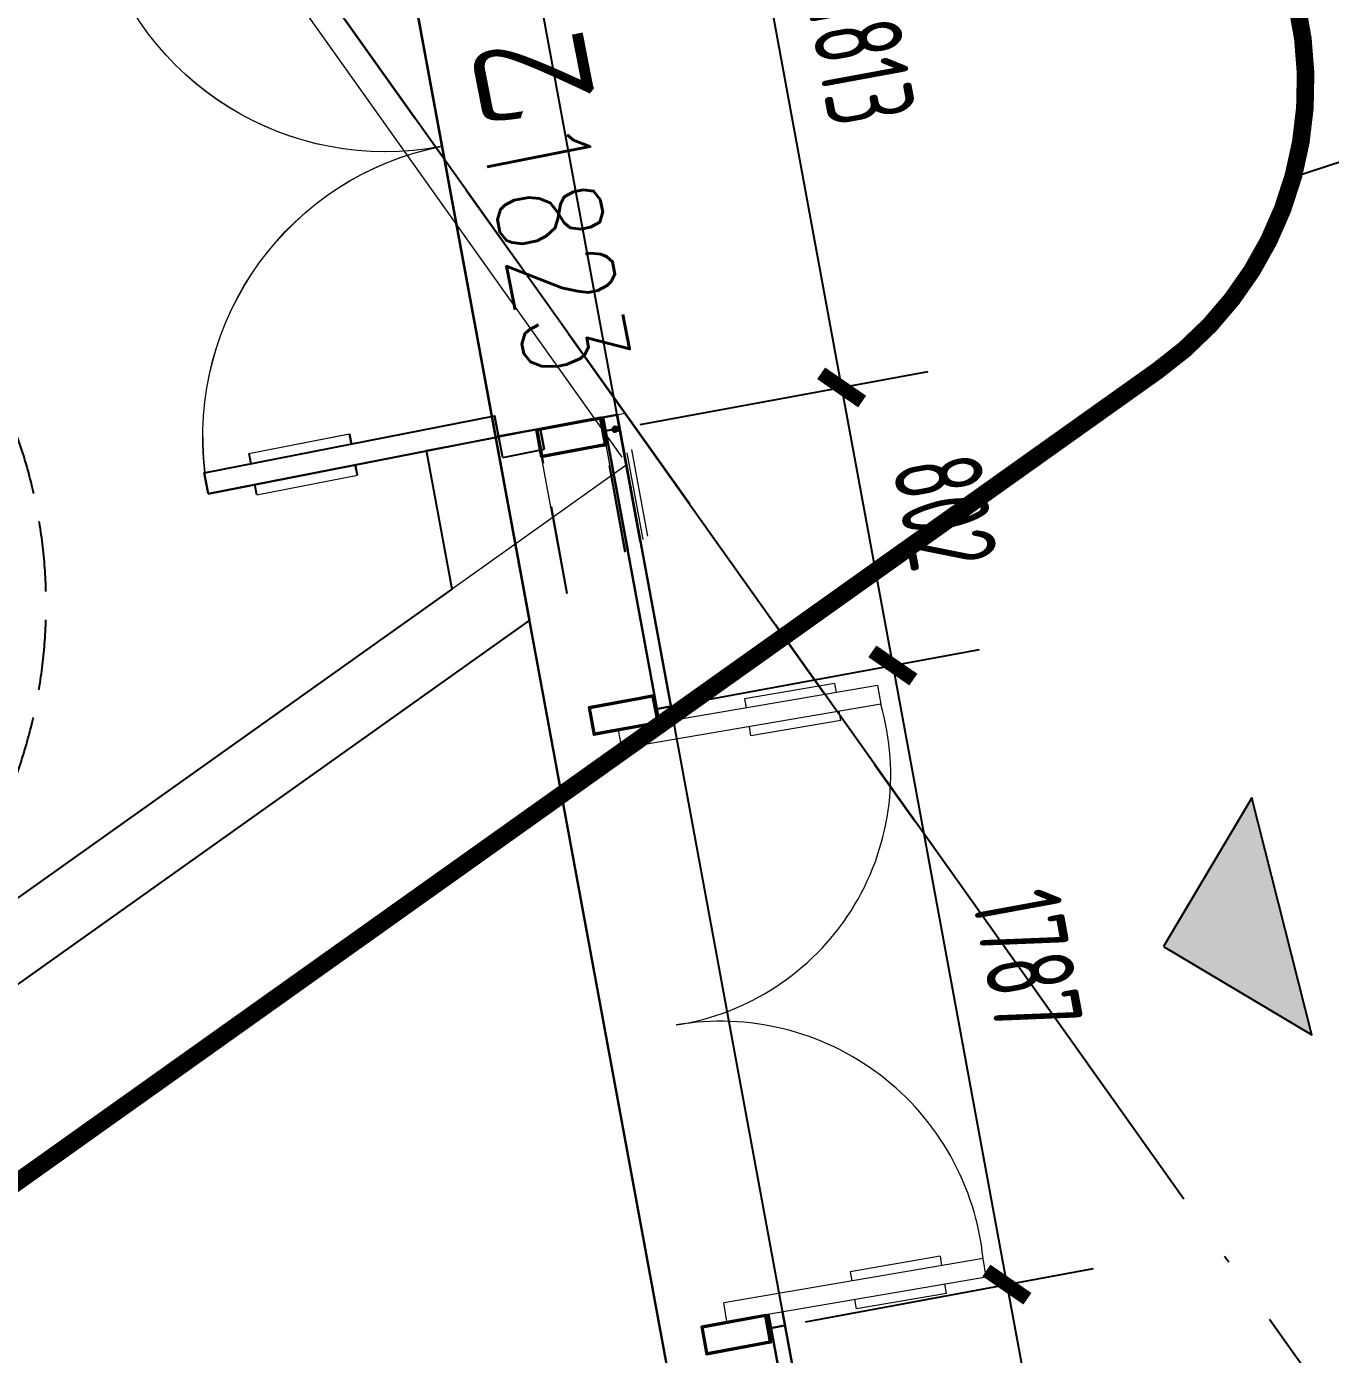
# Model space of a CAD drawing. Extents: x -936 to 12807311, y 101 to 1511157.
# Drawn here: x 12244374 to 12248076, y 1218680 to 1222449 of the extents above; entities that cross this region are included whole.
import ezdxf

# ---------------------------------------------------------------- set-up
doc = ezdxf.new("R2010")
doc.units = 0
doc.header["$LTSCALE"] = 1000
doc.header["$MEASUREMENT"] = 0
for name, pattern in [('PX-GRID-T2$0$DOTE', [2.42, 2, -0.2, 0.02, -0.2]), ('PX-PLAN-F2-T2$0$X-01-10-01$0$DASHED', [0.75, 0.5, -0.25]), ('PX-ST-F2$0$CENTERX2', [4, 2.5, -0.5, 0.5, -0.5]), ('PX-ST-F2$0$DASH', [0.35, 0.25, -0.1]), ('PX-ST-F2$0$HIDDEN', [0.375, 0.25, -0.125]), ('PX-ST-F2$0$HIDDEN2', [4.7625, 3.175, -1.5875])]:
    doc.linetypes.add(name, pattern=pattern)
for name, color, linetype, lineweight in [('PX-GLAZ-F2$0$PX-GLAZ-F2$0$_EDO-ALUMINIUM-SECTION', 90, 'Continuous', 30), ('PX-GLAZ-F2$0$PX-GLAZ-F2$0$_EDO-GLASS-SECTION', 130, 'Continuous', 30), ('PX-GLAZ-F2$0$PX-GLAZ-F2$0$PX-GLAZ-F2$0$板边线', 36, 'Continuous', 30), ('PX-GLAZ-F2$0$PX-GLAZ-F2$0$WINDOW', 4, 'Continuous', 5), ('PX-ST-F2$0$1', 3, 'Continuous', 15), ('PX-ST-F2$0$_EDO-ALUMINIUM-HIDDEN', 96, 'PX-ST-F2$0$HIDDEN', 9), ('PX-ST-F2$0$_EDO-ALUMINIUM-SECTION', 90, 'Continuous', 30), ('PX-ST-F2$0$_EDO-ALUMINIUM-VIEW', 94, 'Continuous', 18), ('PX-ST-F2$0$_EDO-GLASS-SECTION', 130, 'Continuous', 30), ('PX-ST-F2$0$A-STRS-HDDN', 5, 'PX-ST-F2$0$HIDDEN2', 15), ('PX-ST-F2$0$PX-GLAZ-F2$0$板边线', 36, 'Continuous', 30)]:
    doc.layers.add(name, color=color, linetype=linetype, lineweight=lineweight)
for name, color, linetype in [('PX-GLAZ-F2$0$PX-GLAZ-F2$0$PX-GLAZ-F2$0$幕墙线', 104, 'Continuous'), ('PX-GLAZ-F2$0$绿化', 3, 'Continuous'), ('PX-GRID-T2$0$DOTE', 1, 'Continuous'), ('PX-PLAN-F2-T2$0$DIM_LEAD', 3, 'Continuous'), ('PX-PLAN-F2-T2$0$DOOR_FIRE', 4, 'Continuous'), ('PX-PLAN-F2-T2$0$DOOR_FIRE_TEXT', 7, 'Continuous'), ('PX-PLAN-F2-T2$0$PUB_DIM', 3, 'Continuous'), ('PX-PLAN-F2-T2$0$WALL', 9, 'Continuous'), ('PX-PLAN-F2-T2$0$X-01-10-01$0$A-FIRE-SYMB', 1, 'Continuous'), ('PX-PLAN-F2-T2$0$X-01-10-01$0$A-SYMB-BUBB', 3, 'PX-PLAN-F2-T2$0$X-01-10-01$0$DASHED'), ('PX-ST-F2$0$02-ST-07 BLOCK', 7, 'Continuous'), ('PX-ST-F2$0$A-ANNO-TABL', 73, 'Continuous'), ('PX-ST-F2$0$A-DOTE', 14, 'PX-ST-F2$0$CENTERX2'), ('PX-ST-F2$0$DOOR_FIRE', 4, 'Continuous'), ('PX-ST-F2$0$PJ', 4, 'Continuous'), ('PX-ST-F2$0$PX-GLAZ-F2$0$幕墙线', 104, 'Continuous'), ('PX-ST-F2$0$TC', 4, 'Continuous'), ('PX-ST-F2$0$TWES', 2, 'Continuous')]:
    doc.layers.add(name, color=color, linetype=linetype)
doc.styles.add('PX-PLAN-F2-T2$0$_TCH_WINDOW', font='SIMPLEX', dxfattribs={"height": 3.5, "bigfont": 'GBCBIG'})
doc.styles.add('PX-PLAN-F2-T2$0$XD2008_T3', font='xd-hzs.shx', dxfattribs={"width": 0.7, "bigfont": 'xd-hztxt.shx'})
doc.dimstyles.new('PX-PLAN-F2-T2$0$_TCH_ARCH&&100', dxfattribs={"dimtxt": 250, "dimasz": 100, "dimexe": 250, "dimexo": 300, "dimgap": 100, "dimtad": 1, "dimdec": 0, "dimzin": 0, "dimdsep": 46, "dimtxsty": 'PX-PLAN-F2-T2$0$XD2008_T3', "dimblk": 'PX-PLAN-F2-T2$0$_ArchTick', "dimcen": 0.09, "dimclrd": 1, "dimclrt": 4, "dimazin": 2, "dimtfac": 1, "dimtdec": 0, "dimtix": 1, "dimtmove": 2, "dimatfit": 3, "dimfxl": 0, "dimtolj": 1, "dimtzin": 0, "dimarcsym": 0})

# ---------------------------------------------------------------- blocks, each defined once
blk = doc.blocks.new('PX-PLAN-F2-T2$0$X-01-10-01$0$A$C085A2715')
at = {"layer": 'PX-PLAN-F2-T2$0$X-01-10-01$0$A-FIRE-SYMB', "ltscale": 3}
h = blk.add_hatch(color=256, dxfattribs=at)
edge = h.paths.add_edge_path()
edge.add_line((0, 0), (-2080, -2080))
edge.add_line((-2080, -2080), (2080, -2080))
edge.add_line((2080, -2080), (0, 0))
blk.add_lwpolyline([(0, 0), (-2080, -2080), (2080, -2080), (0, 0)], dxfattribs=at)
blk = doc.blocks.new('PX-PLAN-F2-T2$0$_ArchTick')
at = {"color": 0, "linetype": 'ByBlock', "const_width": 0.4}
blk.add_lwpolyline([(-0.5, -0.5), (0.5, 0.5)], dxfattribs=at)
blk = doc.blocks.new('*D944')
at = {"layer": 'Defpoints', "color": 0, "transparency": 16777216}
for p in [(12245493.1, 1223048.2), (12246688.3, 1221425), (12245821.6, 1221265.3)]:
    blk.add_point(p, dxfattribs=at)
at = {"layer": 'PX-PLAN-F2-T2$0$PUB_DIM', "color": 0, "lineweight": -2, "transparency": 16777216}
for p, q in [((12245788.1, 1223102.6), (12246605.6, 1223253.2)), ((12246116.7, 1221319.6), (12246934.2, 1221470.3))]:
    blk.add_line(p, q, dxfattribs=at)
at = {"layer": 'PX-PLAN-F2-T2$0$PUB_DIM', "color": 1, "lineweight": -2, "transparency": 16777216}
blk.add_line((12246359.8, 1223207.9), (12246688.3, 1221425), dxfattribs=at)
at = {"layer": 'PX-PLAN-F2-T2$0$PUB_DIM', "color": 1, "lineweight": -2, "transparency": 16777216, "xscale": 100, "yscale": 100, "zscale": 100}
for p, rotation in [((12246359.8, 1223207.9), 100.440189302439), ((12246688.3, 1221425), 280.440189302439)]:
    blk.add_blockref('PX-PLAN-F2-T2$0$_ArchTick', p, dxfattribs=dict(at, rotation=rotation))
at = {"layer": 'PX-PLAN-F2-T2$0$PUB_DIM', "color": 4, "transparency": 16777216, "insert": (12246745.3, 1222357.2), "char_height": 250, "attachment_point": 5, "rotation": 280.4402, "style": 'PX-PLAN-F2-T2$0$XD2008_T3'}
blk.add_mtext('\\A1;1813', dxfattribs=at)
blk = doc.blocks.new('*D945')
at = {"layer": 'Defpoints', "color": 0, "transparency": 16777216}
for p in [(12245821.6, 1221265.3), (12246833.7, 1220635.9), (12245967, 1220476.2)]:
    blk.add_point(p, dxfattribs=at)
at = {"layer": 'PX-PLAN-F2-T2$0$PUB_DIM', "color": 0, "lineweight": -2, "transparency": 16777216}
for p, q in [((12246116.7, 1221319.6), (12246934.2, 1221470.3)), ((12246262.1, 1220530.6), (12247079.5, 1220681.2))]:
    blk.add_line(p, q, dxfattribs=at)
at = {"layer": 'PX-PLAN-F2-T2$0$PUB_DIM', "color": 1, "lineweight": -2, "transparency": 16777216}
blk.add_line((12246688.3, 1221425), (12246833.7, 1220635.9), dxfattribs=at)
at = {"layer": 'PX-PLAN-F2-T2$0$PUB_DIM', "color": 1, "lineweight": -2, "transparency": 16777216, "xscale": 100, "yscale": 100, "zscale": 100}
for p, rotation in [((12246688.3, 1221425), 100.4401893024186), ((12246833.7, 1220635.9), 280.4401893024186)]:
    blk.add_blockref('PX-PLAN-F2-T2$0$_ArchTick', p, dxfattribs=dict(at, rotation=rotation))
at = {"layer": 'PX-PLAN-F2-T2$0$PUB_DIM', "color": 4, "transparency": 16777216, "insert": (12246982.3, 1221071.2), "char_height": 250, "attachment_point": 5, "rotation": 280.4402, "style": 'PX-PLAN-F2-T2$0$XD2008_T3'}
blk.add_mtext('\\A1;802', dxfattribs=at)
blk = doc.blocks.new('*D946')
at = {"layer": 'Defpoints', "color": 0, "transparency": 16777216}
for p in [(12245967, 1220476.2), (12247157.5, 1218878.6), (12246290.8, 1218718.9)]:
    blk.add_point(p, dxfattribs=at)
at = {"layer": 'PX-PLAN-F2-T2$0$PUB_DIM', "color": 0, "lineweight": -2, "transparency": 16777216}
for p, q in [((12246262.1, 1220530.6), (12247079.5, 1220681.2)), ((12246585.9, 1218773.2), (12247403.3, 1218923.9))]:
    blk.add_line(p, q, dxfattribs=at)
at = {"layer": 'PX-PLAN-F2-T2$0$PUB_DIM', "color": 1, "lineweight": -2, "transparency": 16777216}
blk.add_line((12246833.7, 1220635.9), (12247157.5, 1218878.6), dxfattribs=at)
at = {"layer": 'PX-PLAN-F2-T2$0$PUB_DIM', "color": 1, "lineweight": -2, "transparency": 16777216, "xscale": 100, "yscale": 100, "zscale": 100}
for p, rotation in [((12246833.7, 1220635.9), 100.4401893024582), ((12247157.5, 1218878.6), 280.4401893024582)]:
    blk.add_blockref('PX-PLAN-F2-T2$0$_ArchTick', p, dxfattribs=dict(at, rotation=rotation))
at = {"layer": 'PX-PLAN-F2-T2$0$PUB_DIM', "color": 4, "transparency": 16777216, "insert": (12247216.9, 1219798), "char_height": 250, "attachment_point": 5, "rotation": 280.4402, "style": 'PX-PLAN-F2-T2$0$XD2008_T3'}
blk.add_mtext('\\A1;1787', dxfattribs=at)
blk = doc.blocks.new('*D947')
at = {"layer": 'Defpoints', "color": 0, "transparency": 16777216}
for p in [(12246290.8, 1218718.9), (12247411.2, 1217501.6), (12246544.5, 1217342)]:
    blk.add_point(p, dxfattribs=at)
at = {"layer": 'PX-PLAN-F2-T2$0$PUB_DIM', "color": 0, "lineweight": -2, "transparency": 16777216}
for p, q in [((12246585.9, 1218773.2), (12247403.3, 1218923.9)), ((12246839.6, 1217396.3), (12247657.1, 1217546.9))]:
    blk.add_line(p, q, dxfattribs=at)
at = {"layer": 'PX-PLAN-F2-T2$0$PUB_DIM', "color": 1, "lineweight": -2, "transparency": 16777216}
blk.add_line((12247157.5, 1218878.6), (12247411.2, 1217501.6), dxfattribs=at)
at = {"layer": 'PX-PLAN-F2-T2$0$PUB_DIM', "color": 1, "lineweight": -2, "transparency": 16777216, "xscale": 100, "yscale": 100, "zscale": 100}
for p, rotation in [((12247157.5, 1218878.6), 100.4401893024731), ((12247411.2, 1217501.6), 280.4401893024731)]:
    blk.add_blockref('PX-PLAN-F2-T2$0$_ArchTick', p, dxfattribs=dict(at, rotation=rotation))
at = {"layer": 'PX-PLAN-F2-T2$0$PUB_DIM', "color": 4, "transparency": 16777216, "insert": (12247505.6, 1218230.9), "char_height": 250, "attachment_point": 5, "rotation": 280.4402, "style": 'PX-PLAN-F2-T2$0$XD2008_T3'}
blk.add_mtext('\\A1;1400', dxfattribs=at)
blk = doc.blocks.new('PX-PLAN-F2-T2$0$$DorLib2D$00000011')
for p, q in [((-0.4667, 0.4709), (-0.4667, -0.0625)), ((-0.4667, 0.4709), (-0.4333, 0.4709)), ((-0.4333, 0.4709), (-0.4333, 0.0042)), ((0.4333, 0.4709), (0.4333, 0.0042)), ((0.4667, 0.4709), (0.4333, 0.4709)), ((0.4667, 0.4709), (0.4667, -0.0625)), ((-0.4833, 0.3962), (-0.4667, 0.3962)), ((-0.4167, 0.3962), (-0.4333, 0.3962)), ((0.4167, 0.3962), (0.4333, 0.3962)), ((0.4833, 0.3962), (0.4667, 0.3962)), ((-0.4833, 0.2346), (-0.4667, 0.2346)), ((-0.4167, 0.2346), (-0.4333, 0.2346)), ((0.4167, 0.2346), (0.4333, 0.2346)), ((0.4833, 0.2346), (0.4667, 0.2346)), ((-0.5, 0.0042), (-0.4333, 0.0042)), ((-0.5, 0.0042), (-0.5, -0.0625)), ((0.5, 0.0042), (0.4333, 0.0042)), ((0.5, 0.0042), (0.5, -0.0625)), ((-0.5, -0.0625), (-0.4667, -0.0625)), ((0.5, -0.0625), (0.4667, -0.0625))]:
    blk.add_line(p, q)
at = {"lineweight": 13}
for p, q in [((-0.4833, 0.3962), (-0.4833, 0.2346)), ((-0.4167, 0.3962), (-0.4167, 0.2346)), ((0.4167, 0.3962), (0.4167, 0.2346)), ((0.4833, 0.3962), (0.4833, 0.2346))]:
    blk.add_line(p, q, dxfattribs=at)
for centre, start, end in [((-0.4667, 0.0042), 0, 85.904), ((0.4667, 0.0042), 94.096, 180)]:
    blk.add_arc(centre, 0.4667, start, end, dxfattribs=at)
blk = doc.blocks.new('PX-ST-F2$0$02-ST-07 F1')
at = {"layer": 'PX-ST-F2$0$A-ANNO-TABL', "linetype": 'PX-ST-F2$0$DASH', "ltscale": 0.8}
blk.add_arc((12275383.1, 1204815.1), 1430, 350.4236, 80.4236, dxfattribs=at)
at = {"layer": 'PX-ST-F2$0$A-STRS-HDDN'}
blk.add_lwpolyline([(12272975.3, 1201002.6), (12274123.3, 1207806.7), (12277278.7, 1207274.3), (12276130.7, 1200470.2)], close=True, dxfattribs=at)
blk = doc.blocks.new('PX-ST-F2$0$ss')
at = {"layer": 'PX-ST-F2$0$TC'}
h = blk.add_hatch(dxfattribs=at)
h.set_pattern_fill('HONEY', color=256, scale=0.5, style=0)
h.set_pattern_definition([(0, (0, -4e-12), (2.38125, 1.374815), [1.5875, -3.175]), (120, (0, -4e-12), (-2.38125, 1.374815), [1.5875, -3.175]), (60, (0, -4e-12), (3e-07, 2.74963), [-3.175, 1.5875])])
edge = h.paths.add_edge_path()
edge.add_ellipse((7.5, 15), major_axis=(0, -7.7), ratio=0.974135, start_angle=0, end_angle=360)
h = blk.add_hatch(dxfattribs=at)
h.set_pattern_fill('ANSI33', color=256, scale=0.5, style=0)
h.set_pattern_definition([(45, (0, -4e-12), (-2.24506, 2.24506), []), (45, (2.245, 0), (-2.24506, 2.24506), [1.5875, -0.79375])])
edge = h.paths.add_edge_path()
edge.add_ellipse((7.5, 15), major_axis=(0, -7.7), ratio=0.974135, start_angle=-90, end_angle=90, ccw=False)
edge.add_line((0, 15), (0, 0))
edge.add_arc((7.5, -19.1), 20.5, 68.5267, 111.4733, ccw=False)
edge.add_line((15, 0), (15, 15))
blk.add_arc((7.5, -19.1), 20.5, 68.5267, 111.4733, dxfattribs=at)
blk.add_ellipse((7.5, 15), major_axis=(0, -7.7), ratio=0.974135, dxfattribs=at)
blk = doc.blocks.new('PX-ST-F2$0$dw')
at = {"layer": 'PX-ST-F2$0$TWES'}
h = blk.add_hatch(color=7, dxfattribs=at)
h.paths.add_polyline_path([(0, 1.5, 0.414214), (-1.5, 0), (0, 0)])
h.paths.add_polyline_path([(1.5, 0), (0, 0), (0, -1.5, 0.414214)])
at = {"layer": 'PX-ST-F2$0$1', "ltscale": 0.1}
for p, q in [((2.5, 0), (-2.5, 0)), ((0, 2.5), (0, -2.5))]:
    blk.add_line(p, q, dxfattribs=at)
blk.add_circle((0, 0), 1.5, dxfattribs=at)
blk = doc.blocks.new('PX-ST-F2$0$标准块')
at = {"layer": 'PX-ST-F2$0$_EDO-ALUMINIUM-SECTION', "extrusion": (1.58294e-17, 0.001776, 0.999998)}
for points in [[(40, -49), (40, -85), (40, -233), (-40, -233), (-40, -85.2), (-40, -46), (40, -46)], [(37, -49), (37, -85), (37, -85), (37, -230), (-37, -230), (-37, -85), (-37, -85), (-37, -49), (37, -49)]]:
    blk.add_lwpolyline(points, close=True, dxfattribs=at)
at = {"layer": 'PX-ST-F2$0$_EDO-GLASS-SECTION', "extrusion": (1.58294e-17, 0.001776, 0.999998)}
for p, q in [((1.5, 0), (-1.5, 0)), ((0, 2.5, 0), (0, -0.5, 0))]:
    blk.add_line(p, q, dxfattribs=at)
at = {"layer": 'PX-ST-F2$0$_EDO-GLASS-SECTION', "extrusion": (1.6263e-17, 0.001776, 0.999998), "rotation": 179.9999999999997}
blk.add_blockref('PX-ST-F2$0$dw', (0, 0), dxfattribs=at)
at = {"layer": 'PX-ST-F2$0$PJ', "extrusion": (-1.09397e-09, 0.019306, -0.999814), "yscale": 0.9036933436819375, "zscale": -0.9999999999999999, "rotation": 179.9999998567665}
blk.add_blockref('PX-ST-F2$0$ss', (7.5, 0, 0), dxfattribs=at)
blk = doc.blocks.new('PX-ST-F2$0$$DorLib2D$00000011')
for p, q in [((-0.4667, 0.4709), (-0.4667, -0.0625)), ((-0.4667, 0.4709), (-0.4333, 0.4709)), ((-0.4333, 0.4709), (-0.4333, 0.0042)), ((0.4333, 0.4709), (0.4333, 0.0042)), ((0.4667, 0.4709), (0.4333, 0.4709)), ((0.4667, 0.4709), (0.4667, -0.0625)), ((-0.4833, 0.3962), (-0.4667, 0.3962)), ((-0.4167, 0.3962), (-0.4333, 0.3962)), ((0.4167, 0.3962), (0.4333, 0.3962)), ((0.4833, 0.3962), (0.4667, 0.3962)), ((-0.4833, 0.2346), (-0.4667, 0.2346)), ((-0.4167, 0.2346), (-0.4333, 0.2346)), ((0.4167, 0.2346), (0.4333, 0.2346)), ((0.4833, 0.2346), (0.4667, 0.2346)), ((-0.5, 0.0042), (-0.4333, 0.0042)), ((-0.5, 0.0042), (-0.5, -0.0625)), ((0.5, 0.0042), (0.4333, 0.0042)), ((0.5, 0.0042), (0.5, -0.0625)), ((-0.5, -0.0625), (-0.4667, -0.0625)), ((0.5, -0.0625), (0.4667, -0.0625))]:
    blk.add_line(p, q)
at = {"lineweight": 13}
for p, q in [((-0.4833, 0.3962), (-0.4833, 0.2346)), ((-0.4167, 0.3962), (-0.4167, 0.2346)), ((0.4167, 0.3962), (0.4167, 0.2346)), ((0.4833, 0.3962), (0.4833, 0.2346))]:
    blk.add_line(p, q, dxfattribs=at)
for centre, start, end in [((-0.4667, 0.0042), 0, 85.904), ((0.4667, 0.0042), 94.096, 180)]:
    blk.add_arc(centre, 0.4667, start, end, dxfattribs=at)
blk = doc.blocks.new('PX-ST-F2')
at = {"layer": 'PX-ST-F2$0$_EDO-ALUMINIUM-HIDDEN', "color": 8, "elevation": 41.4}
for points in [[(12246137.9, 1221003.2), (12246073.6, 1221352.4)], [(12246124.4, 1220993.6), (12246058.8, 1221349.7)]]:
    blk.add_lwpolyline(points, dxfattribs=at)
at = {"layer": 'PX-ST-F2$0$_EDO-ALUMINIUM-HIDDEN', "elevation": 41.4}
for points in [[(12246073.2, 1220957.1), (12246002.8, 1221339.3)], [(12245910.5, 1220841.3), (12245824.8, 1221306.5)]]:
    blk.add_lwpolyline(points, dxfattribs=at)
at = {"layer": 'PX-ST-F2$0$_EDO-ALUMINIUM-VIEW'}
for points, elevation in [([(12245821.1, 1221305.9), (12246073.6, 1221352.4)], 179.8), ([(12246075.9, 1220959), (12246005.7, 1221339.9)], 41.4), ([(12245907.8, 1220839.4), (12245821.8, 1221306)], 41.4)]:
    blk.add_lwpolyline(points, dxfattribs=dict(at, elevation=elevation))
at = {"layer": 'PX-ST-F2$0$_EDO-GLASS-SECTION', "elevation": 41.4}
for points in [[(12246081.3, 1220962.9), (12246011.6, 1221341)], [(12246117.2, 1220988.5), (12246050.9, 1221348.2)]]:
    blk.add_lwpolyline(points, dxfattribs=at)
at = {"layer": 'PX-ST-F2$0$A-DOTE', "ltscale": 0.5}
blk.add_lwpolyline([(12243594.1, 1224836.8), (12246897.3, 1220192.9)], dxfattribs=at)
at = {"layer": 'PX-ST-F2$0$PX-GLAZ-F2$0$幕墙线'}
blk.add_lwpolyline([(12246116.6, 1220988), (12246050.2, 1221348.1)], dxfattribs=at)
at = {"layer": 'PX-ST-F2$0$PX-GLAZ-F2$0$板边线', "ltscale": 100}
blk.add_lwpolyline([(12245801.9, 1220764.1), (12245455.7, 1222643.2, 0.072177), (12244797.4, 1224588.4)], format="xyb", dxfattribs=at)
at = {"layer": 'PX-ST-F2$0$02-ST-07 BLOCK', "rotation": 315.0000001851031}
blk.add_blockref('PX-ST-F2$0$02-ST-07 F1', (2711060.3, 9048881.4), dxfattribs=at)
at = {"layer": 'PX-ST-F2$0$_EDO-ALUMINIUM-SECTION', "extrusion": (-0.000172856, -3.18504e-05, 1), "rotation": 280.440189473303}
blk.add_blockref('PX-ST-F2$0$标准块', (12246057.3, 1221308.7, -1976.2), dxfattribs=at)
at = {"layer": 'PX-ST-F2$0$DOOR_FIRE', "xscale": -1800, "yscale": 1800, "zscale": 100, "rotation": 101.1047262138357}
blk.add_blockref('PX-ST-F2$0$$DorLib2D$00000011', (12245560.8, 1222111), dxfattribs=at)
blk = doc.blocks.new('PX-GLAZ-F2$0$PX-GLAZ-F2$0$标准块')
at = {"layer": 'PX-GLAZ-F2$0$PX-GLAZ-F2$0$_EDO-ALUMINIUM-SECTION'}
blk.add_line((0, 0), (0, -46, 0.1), dxfattribs=at)
at = {"layer": 'PX-GLAZ-F2$0$PX-GLAZ-F2$0$_EDO-ALUMINIUM-SECTION', "extrusion": (1.58294e-17, 0.001776, 0.999998)}
for points in [[(40, -49), (40, -85), (40, -233), (-40, -233), (-40, -85.2), (-40, -46), (40, -46)], [(37, -49), (37, -85), (37, -85), (37, -230), (-37, -230), (-37, -85), (-37, -85), (-37, -49), (37, -49)]]:
    blk.add_lwpolyline(points, close=True, dxfattribs=at)
blk = doc.blocks.new('PX-GLAZ-F2$0$PX-GLAZ-F2$0$$DorLib2D$00000011')
for p, q in [((-0.5333, 0.4576), (-0.5333, -0.009)), ((-0.5333, 0.4576), (-0.5, 0.4576)), ((-0.5, 0.4576), (-0.5, -0.009)), ((0.5001, 0.4709), (0.5001, 0.0042)), ((0.5334, 0.4709), (0.5001, 0.4709)), ((0.5334, 0.4709), (0.5334, 0.0042)), ((-0.55, 0.3829), (-0.5333, 0.3829)), ((-0.4833, 0.3829), (-0.5, 0.3829)), ((0.4834, 0.3962), (0.5001, 0.3962)), ((0.5501, 0.3962), (0.5334, 0.3962)), ((-0.55, 0.2213), (-0.5333, 0.2213)), ((-0.4833, 0.2213), (-0.5, 0.2213)), ((0.4834, 0.2346), (0.5001, 0.2346)), ((0.5501, 0.2346), (0.5334, 0.2346)), ((0.5334, 0.0042), (0.5001, 0.0042)), ((-0.5333, -0.009), (-0.5, -0.009))]:
    blk.add_line(p, q)
at = {"lineweight": 13}
for p, q in [((-0.55, 0.3829), (-0.55, 0.2213)), ((-0.4833, 0.3829), (-0.4833, 0.2213)), ((0.4834, 0.3962), (0.4834, 0.2346)), ((0.5501, 0.3962), (0.5501, 0.2346))]:
    blk.add_line(p, q, dxfattribs=at)
for centre, radius, start, end in [((0.4685, 0.0035), 0.4685, 86.131, 179.9077), ((-0.4495, 0.0109), 0.4496, 359.1497, 96.4455)]:
    blk.add_arc(centre, radius, start, end, dxfattribs=at)
blk = doc.blocks.new('PX-GLAZ-F2')
at = {"layer": 'PX-GLAZ-F2$0$绿化', "ltscale": 100}
h = blk.add_hatch(dxfattribs=at)
h.set_pattern_fill('CROSS', color=256, scale=200)
h.set_pattern_definition([(0, (0, 0), (317.5, 317.5), [158.75, -476.25]), (90, (79.38, -79.38), (-317.5, 317.5), [158.75, -476.25])])
edge = h.paths.add_edge_path()
edge.add_spline(control_points=[(12248706, 1227659.1), (12249131.2, 1228506.9), (12249645.7, 1229303.6), (12250243.3, 1230039.9)], knot_values=[0, 0, 0, 0, 0.216924, 0.216924, 0.216924, 0.216924], weights=[1, 0.996083, 0.996083, 1], degree=3, periodic=0)
edge.add_spline(control_points=[(12250243.3, 1230039.9), (12252309.9, 1232880.9), (12254376.5, 1235721.8), (12256443.1, 1238562.8)], knot_values=[0.216924, 0.216924, 0.216924, 0.216924, 1.216924, 1.216924, 1.216924, 1.216924], weights=[1, 1, 1, 1], degree=3, periodic=0)
edge.add_spline(control_points=[(12256443.1, 1238562.8), (12256855.1, 1239129.1), (12257479, 1239447.2), (12258179.2, 1239448.1)], knot_values=[1.216924, 1.216924, 1.216924, 1.216924, 2.157612, 2.157612, 2.157612, 2.157612], weights=[1, 0.927608, 0.927608, 1], degree=3, periodic=0)
edge.add_spline(control_points=[(12258179.2, 1239448.1), (12258879.5, 1239448.9), (12259504.2, 1239132.3), (12259917.5, 1238567)], knot_values=[2.157612, 2.157612, 2.157612, 2.157612, 3.098299, 3.098299, 3.098299, 3.098299], weights=[1, 0.927608, 0.927608, 1], degree=3, periodic=0)
edge.add_spline(control_points=[(12259917.5, 1238567), (12260548, 1237710.5), (12261178.5, 1236854), (12261808.9, 1235997.5)], knot_values=[3.098299, 3.098299, 3.098299, 3.098299, 4.098299, 4.098299, 4.098299, 4.098299], weights=[1, 1, 1, 1], degree=3, periodic=0)
edge.add_spline(control_points=[(12261808.9, 1235997.5), (12263521.2, 1233671.3), (12265804.9, 1231902.8), (12268485.4, 1230826.9)], knot_values=[4.098299, 4.098299, 4.098299, 4.098299, 4.652859, 4.652859, 4.652859, 4.652859], weights=[1, 0.974536, 0.974536, 1], degree=3, periodic=0)
edge.add_spline(control_points=[(12268485.4, 1230826.9), (12268662.4, 1231007.2), (12268731.6, 1231250.2), (12268676.3, 1231496.7)], knot_values=[4.652859, 4.652859, 4.652859, 4.652859, 5.649853, 5.649853, 5.649853, 5.649853], weights=[1, 0.918868, 0.918868, 1], degree=3, periodic=0)
edge.add_spline(control_points=[(12268676.3, 1231496.7), (12268617.1, 1231738.6), (12268468.8, 1231938.7), (12268254.4, 1232065.5)], knot_values=[5.649853, 5.649853, 5.649853, 5.649853, 6.446513, 6.446513, 6.446513, 6.446513], weights=[1, 0.947807, 0.947807, 1], degree=3, periodic=0)
edge.add_spline(control_points=[(12268254.4, 1232065.5), (12267103.1, 1232776.1), (12266083.6, 1233665.5), (12265223.4, 1234709.7)], knot_values=[6.446513, 6.446513, 6.446513, 6.446513, 6.775264, 6.775264, 6.775264, 6.775264], weights=[1, 0.991014, 0.991014, 1], degree=3, periodic=0)
edge.add_spline(control_points=[(12265223.4, 1234709.7), (12264096, 1236051.5), (12262129.6, 1238391.9), (12260372, 1242231), (12256480.6, 1243543.3), (12252849.4, 1241495), (12250340.6, 1238037), (12248070.6, 1234565), (12247519.7, 1230670.2), (12248353, 1228555.3), (12248706, 1227659.1)], knot_values=[6.775264, 6.775264, 6.775264, 6.775264, 5292.874969, 9226.385284, 12034.29998, 16515.783225, 20509.83686, 24941.222035, 28831.152857, 31691.101626, 31691.101626, 31691.101626, 31691.101626], weights=[1, 1, 1, 1, 1, 1, 1, 1, 1, 1, 1], degree=3, periodic=0)
edge = h.paths.add_edge_path()
edge.add_line((12350572.1, 1250171.9), (12345847.5, 1250548.3))
edge.add_line((12345847.5, 1250548.3), (12342141.8, 1229321))
edge.add_arc((12336175.4, 1230692.1), 6121.9, 302.60421, 347.05847, ccw=False)
edge.add_arc((12345389.7, 1216855.3), 10503.8, 124.27677, 148.99986)
edge.add_arc((12344287.8, 1217517.4), 9218.3, 148.99986, 195.78563)
edge.add_arc((12226671.4, 1184267.2), 113007.7, 14.3349, 15.785626, ccw=False)
edge.add_arc((12324166, 1209181.5), 12380.1, -17.80782, 14.3349, ccw=False)
edge.add_line((12335952.9, 1205395.4), (12334257.7, 1200117.8))
edge.add_arc((12334246.6, 1197712), 2405.9, 11.2751, 89.7357, ccw=False)
edge.add_arc((12335021.7, 1197866.5), 1615.6, -9.5628, 11.2751, ccw=False)
edge.add_arc((12318788.1, 1200601.3), 18077.9, 349.66451, 350.43722, ccw=False)
edge.add_line((12336572.7, 1197357.9), (12337158.7, 1197228.4))
edge.add_line((12337158.7, 1197228.4), (12338932.8, 1205257.3))
edge.add_arc((12331756, 1206843.1), 7350, 347.53975, 385.14259)
edge.add_line((12338409.6, 1209966), (12337135.1, 1212681.5))
edge.add_arc((12343155, 1215506.9), 6650, 136.3842, 205.14259, ccw=False)
edge.add_line((12338340.5, 1220094.1), (12341350.4, 1223253.1))
edge.add_arc((12336029.1, 1228323.2), 7350, 316.3842, 350.09754)
edge.add_line((12343269.6, 1227059.2), (12347090.2, 1248944.5))
edge.add_line((12347090.2, 1248944.5), (12351754.6, 1248573))
edge.add_arc((12350316, 1248745.8), 1448.9, 353.1496, 439.8184)
edge = h.paths.add_edge_path()
edge.add_line((12329890.5, 1220636.8), (12332760, 1212631.4))
edge.add_line((12332760, 1212631.4), (12329676.6, 1211775.2))
edge.add_line((12329676.6, 1211775.2), (12331314.6, 1212230))
edge.add_line((12331314.6, 1212230), (12332557.8, 1207752.6))
edge.add_line((12332557.8, 1207752.6), (12330392.5, 1207151.4))
edge.add_arc((12335853.3, 1214426.6), 9096.6, 186.95866, 233.10806, ccw=False)
edge.add_arc((12340898.8, 1215042.4), 14179.5, 162.97302, 186.95866, ccw=False)
edge.add_arc((12329376.2, 1218571.1), 2128.8, 76.0198, 162.973, ccw=False)
edge = h.paths.add_edge_path()
edge.add_spline(control_points=[(12297159.8, 1230058.2), (12297328.4, 1230848.4), (12297611.5, 1232175), (12298661.8, 1234113.7), (12300752.4, 1233643.1), (12302179.5, 1231710.5), (12305502.7, 1231446.7), (12308858, 1230950.4), (12312135.6, 1229259.9), (12315220.2, 1226420), (12318080.9, 1222865.1), (12322418.9, 1219690.6), (12322542.4, 1214282.7), (12320895.5, 1209063.7), (12315723.8, 1207150.9), (12311909, 1207413.1), (12309758.9, 1207758.4), (12309129.1, 1207859.5), (12310995.9, 1207584.2), (12312844.4, 1207963.6), (12314451.8, 1208952), (12317354.8, 1210737), (12318732.3, 1213854), (12318097.8, 1217202.3), (12317569.7, 1221919.1), (12314841.7, 1225803.1), (12310583.9, 1227900.3), (12307035.2, 1229914.1), (12303029.1, 1230689.2), (12298985.3, 1230144.5), (12298893.7, 1229984.7), (12298802.1, 1229824.9), (12298710.5, 1229665.1), (12298697.1, 1229625.6), (12298683.7, 1229586), (12298670.3, 1229546.5), (12298166.8, 1229717.1), (12297663.3, 1229887.7), (12297159.8, 1230058.2)], knot_values=[0, 0, 0, 0, 2509.700408, 4213.359833, 5630.177683, 7984.518911, 11137.817694, 14924.091468, 18297.557361, 21965.658871, 27403.802694, 32175.788926, 37032.380513, 42474.260842, 47438.699166, 52055.119781, 53967.632625, 53967.632625, 53967.632625, 53968.33034, 53968.33034, 53968.33034, 53969.537115, 53969.537115, 53969.537115, 53970.538726, 53970.538726, 53970.538726, 53971.188756, 53971.188756, 53971.188756, 53972.188756, 53972.188756, 53972.188756, 53973.188756, 53973.188756, 53973.188756, 53974.188756, 53974.188756, 53974.188756, 53974.188756], weights=[1, 1, 1, 1, 1, 1, 1, 1, 1, 1, 1, 1, 1, 1, 1, 1, 1, 1, 0.959842, 0.959842, 1, 0.882279, 0.882279, 1, 0.918131, 0.918131, 1, 0.965097, 0.965097, 1, 1, 1, 1, 1, 1, 1, 1, 1, 1], degree=3, periodic=0)
edge = h.paths.add_edge_path()
edge.add_arc((12264417, 1231062), 31784.2, 288.69408, 306.13039)
edge.add_arc((12282712.2, 1205688.8), 536.1, 326.2059, 388.297)
edge.add_arc((12282257.3, 1205342), 1104.7, 32.9548, 44.088)
edge.add_arc((12296904.8, 1178998.3), 30446.8, 117.06634, 124.81688)
edge.add_arc((12270335.2, 1229379), 26995.3, 242.81788, 289.89359, ccw=False)
edge.add_arc((12269712.4, 1219643.1), 18465.3, 214.97876, 230.64533, ccw=False)
edge.add_arc((12280518, 1228316.3), 32304.1, 208.46123, 216.59643, ccw=False)
edge.add_line((12252118.2, 1212921.4), (12251073.7, 1212284.2))
edge.add_arc((12251548.3, 1211765), 703.4, 132.4299, 196.5559)
edge.add_arc((12269478.4, 1221332.5), 21012.7, 207.7011, 284.11957)
edge = h.paths.add_edge_path()
edge.add_arc((12233920.3, 1265851.6), 16144.8, -7.15606, 23.05907, ccw=False)
edge.add_arc((12272144.2, 1259604.6), 22605.3, 169.19974, 186.44518)
edge.add_line((12249681.8, 1257067.1), (12250208.3, 1252638.7))
edge.add_line((12250208.3, 1252638.7), (12250862.7, 1252716.6))
edge.add_arc((12273478.7, 1255109.2), 22742.2, 165.02933, 186.03914, ccw=False)
edge.add_arc((12521635.5, 1188752), 279617.8, 164.395979, 165.029333, ccw=False)
edge.add_arc((12246304.4, 1265646.6), 6249.3, 344.39598, 373.49578)
edge.add_arc((12241392.1, 1264467.7), 11301.1, 13.49578, 45.22187)
edge.add_line((12249352.2, 1272489.7), (12248777.5, 1272176.5))
edge.add_spline(control_points=[(12272311.3, 1185673.5), (12273059.3, 1190105.5), (12273807.4, 1194537.4), (12273916.6, 1195057.1), (12273551.9, 1195443.1), (12273187.2, 1195829.1), (12272662.2, 1195749.5), (12269776.4, 1195164.7), (12266890.5, 1194579.8), (12265653.8, 1194222), (12265338.4, 1192973.8), (12264835.5, 1189992.8), (12264332.5, 1187011.7), (12264187.7, 1185999.1), (12265170.5, 1185715.3), (12268131.7, 1185215.7), (12271092.9, 1184716.1), (12272121.2, 1184661.4), (12272311.3, 1185673.5)], knot_values=[0, 0, 0, 1, 1, 1.964231, 1.964231, 2.928463, 2.928463, 3.928463, 3.928463, 4.970151, 4.970151, 5.970151, 5.970151, 7.401839, 7.401839, 8.401839, 8.401839, 9.840172, 9.840172, 9.840172], weights=[1, 1, 1, 0.886016, 1, 0.886016, 1, 1, 1, 0.867399, 1, 1, 1, 0.75454, 1, 1, 1, 0.752355, 1], degree=2, periodic=0)
at = {"layer": 'PX-GLAZ-F2$0$PX-GLAZ-F2$0$_EDO-ALUMINIUM-SECTION', "elevation": 179.5}
blk.add_lwpolyline([(12246057.5, 1221308.7), (12246051.1, 1221347.6), (12245706, 1221284.6)], dxfattribs=at)
at = {"layer": 'PX-GLAZ-F2$0$PX-GLAZ-F2$0$_EDO-GLASS-SECTION', "elevation": 41.4}
for points in [[(12246171.5, 1220473.2), (12246011.7, 1221340.4)], [(12246210.8, 1220480.5), (12246051.1, 1221347.6)]]:
    blk.add_lwpolyline(points, dxfattribs=at)
for points in [[(12248709, 1204630.8, -0.03669), (12247584.1, 1206036.3, -0.049044), (12245932.8, 1209032.9), (12248005.6, 1210519.4), (12246480.8, 1218794.6)], [(12248740, 1204656.2, -0.03674), (12247617.1, 1206058.9, -0.048583), (12245982.3, 1209019.2), (12248049.5, 1210501.7), (12246520.1, 1218801.8)]]:
    blk.add_lwpolyline(points, format="xyb", dxfattribs=at)
at = {"layer": 'PX-GLAZ-F2$0$PX-GLAZ-F2$0$PX-GLAZ-F2$0$幕墙线'}
blk.add_lwpolyline([(12248053.8, 1210502.6), (12245734.1, 1223062.2, 0.094364), (12244535.7, 1225694.7), (12240943.4, 1230745.2, 0.414539), (12229780.1, 1232622.2), (12213217.1, 1220813.5), (12206913.4, 1216319.3, 0.463723)], format="xyb", dxfattribs=at)
at = {"layer": 'PX-GLAZ-F2$0$PX-GLAZ-F2$0$PX-GLAZ-F2$0$板边线', "color": 30}
for points in [[(12247664.3, 1210656.7), (12245455.7, 1222643.2, 0.109445), (12244250.5, 1225491.9), (12240656.7, 1230544.5, 0.41444), (12229983.3, 1232337.3), (12214063.8, 1220987.3), (12212646.9, 1223096.1), (12229288.4, 1234933, -0.198404), (12234906, 1236227.8), (12238064.8, 1235701.2), (12238788.2, 1239988.7), (12241866.5, 1239469.4, 0.277088), (12244214.5, 1240389.5), (12249520.9, 1247273.4, 0.20247), (12250401.5, 1250621.6), (12249522.3, 1256755.2, -0.070576), (12249514.3, 1262246.9)], [(12259901, 1183919.5), (12261231.5, 1191806, 0.287272), (12259405.2, 1196219.8), (12252901.9, 1200852.5), (12251188.4, 1202065.5, -0.045377), (12248698.6, 1204191.4, -0.042961), (12247327.8, 1205860.8, -0.052561), (12245550.4, 1209140.6), (12247664.3, 1210656.7), (12245455.7, 1222643.2, 0.109445), (12244250.5, 1225491.9), (12240656.7, 1230544.5, 0.41444), (12229983.3, 1232337.3), (12208835.9, 1217260.1), (12215250.8, 1210845.2), (12213483.1, 1209077.4), (12218998.5, 1203562), (12220554.2, 1205117.7), (12230648.1, 1195023.7), (12228467.1, 1192842.7)]]:
    blk.add_lwpolyline(points, format="xyb", dxfattribs=at)
at = {"layer": 'PX-GLAZ-F2$0$PX-GLAZ-F2$0$_EDO-ALUMINIUM-SECTION', "extrusion": (-0.000172856, -3.18504e-05, 1)}
for p, rotation in [((12246057.3, 1221308.7, -1976.2), 280.440189473303), ((12246206.4, 1220520.3, -2114.1), 280.440188697685), ((12246526.2, 1218762.2, -2114.1), 280.4401891444047)]:
    blk.add_blockref('PX-GLAZ-F2$0$PX-GLAZ-F2$0$标准块', p, dxfattribs=dict(at, rotation=rotation))
at = {"layer": 'PX-GLAZ-F2$0$PX-GLAZ-F2$0$WINDOW', "xscale": 1600.000000000001, "yscale": 1600.000000000001, "zscale": 1600.000000000001, "rotation": 279.7053104507352}
blk.add_blockref('PX-GLAZ-F2$0$PX-GLAZ-F2$0$$DorLib2D$00000011', (12246212.3, 1219614.4, 41.7), dxfattribs=at)
blk = doc.blocks.new('PX-GRID-T2')
at = {"layer": 'PX-GRID-T2$0$DOTE', "linetype": 'PX-GRID-T2$0$DOTE'}
blk.add_line((12251867.7, 1213205.3), (12226378.8, 1249040.1), dxfattribs=at)
blk = doc.blocks.new('PX-PLAN-F2-T2')
at = {"layer": 'PX-PLAN-F2-T2$0$DIM_LEAD'}
blk.add_line((12247966.684, 1222021.003), (12248477.297, 1222189.003), dxfattribs=at)
blk.add_lwpolyline([(12247966.684, 1222021.003, 1), (12247966.684, 1222021.003, 1)], format="xyb", close=True, dxfattribs=at)
at = {"layer": 'PX-PLAN-F2-T2$0$WALL'}
for p, q in [((12245509.742, 1221246.174), (12245706.431, 1221282.416)), ((12245802.018, 1220763.651), (12245706.431, 1221282.416)), ((12245582.233, 1220852.754), (12245509.742, 1221246.174)), ((12240456.237, 1217206.717), (12245582.233, 1220852.754)), ((12240409.183, 1216927.816), (12245802.018, 1220763.651))]:
    blk.add_line(p, q, dxfattribs=at)
at = {"layer": 'PX-PLAN-F2-T2$0$X-01-10-01$0$A-SYMB-BUBB', "const_width": 50}
blk.add_lwpolyline([(12246372.843, 1224902.819), (12247820.697, 1222867.281, -0.41421356), (12247585.429, 1221472.774), (12241013.481, 1216798.226, -0.41421356), (12239618.975, 1217033.494), (12238171.121, 1219069.031, -0.41421356), (12238406.389, 1220463.538), (12244978.337, 1225138.086, -0.41421356)], format="xyb", close=True, dxfattribs=at)
at = {"layer": 'PX-PLAN-F2-T2$0$DOOR_FIRE', "xscale": -1800, "yscale": 1800, "zscale": 100, "rotation": 101.0895500456222}
blk.add_blockref('PX-PLAN-F2-T2$0$$DorLib2D$00000011', (12245560.536, 1222110.958), dxfattribs=at)
at = {"layer": 'PX-PLAN-F2-T2$0$X-01-10-01$0$A-FIRE-SYMB', "ltscale": 3, "xscale": 0.1666666666666667, "yscale": 0.1666666666666667, "zscale": 0.1666666666666667, "rotation": 104.2070100591498}
blk.add_blockref('PX-PLAN-F2-T2$0$X-01-10-01$0$A$C085A2715', (12247601.776, 1219838.631), dxfattribs=at)
at = {"layer": 'PX-PLAN-F2-T2$0$DOOR_FIRE_TEXT', "style": 'PX-PLAN-F2-T2$0$_TCH_WINDOW'}
blk.add_text('乙', height=337.589, rotation=281.08955, dxfattribs=at).set_placement((12245615.562, 1222389.617))
at = {"layer": 'PX-PLAN-F2-T2$0$DOOR_FIRE_TEXT', "style": 'PX-PLAN-F2-T2$0$_TCH_WINDOW', "width": 0.705882}
blk.add_text('1823', height=297.5, rotation=281.08955, dxfattribs=at).set_placement((12245662.829, 1222148.461))
at = {"layer": 'PX-PLAN-F2-T2$0$PUB_DIM'}
for p1, p2, picture, middle in [((12245493.104, 1223048.202), (12245821.625, 1221265.276), '*D944', (12246745.303, 1222357.202)), ((12245821.625, 1221265.276), (12245967.017, 1220476.213), '*D945', (12246982.26, 1221071.208)), ((12245967.017, 1220476.213), (12246290.822, 1218718.882), '*D946', (12247216.859, 1219798.01)), ((12246290.822, 1218718.882), (12246544.534, 1217341.954), '*D947', (12247505.617, 1218230.881))]:
    dim = blk.add_aligned_dim(p1=p1, p2=p2, distance=881.254, dimstyle='PX-PLAN-F2-T2$0$_TCH_ARCH&&100', dxfattribs=at)
    dim.commit()
    dim.dimension.update_dxf_attribs({"geometry": picture, "text_midpoint": middle})

msp = doc.modelspace()

# ---------------------------------------------------------------- block references
for name in ['PX-PLAN-F2-T2', 'PX-GRID-T2', 'PX-GLAZ-F2', 'PX-ST-F2']:
    msp.add_blockref(name, (0, 0))

doc.saveas('drawing.dxf')
